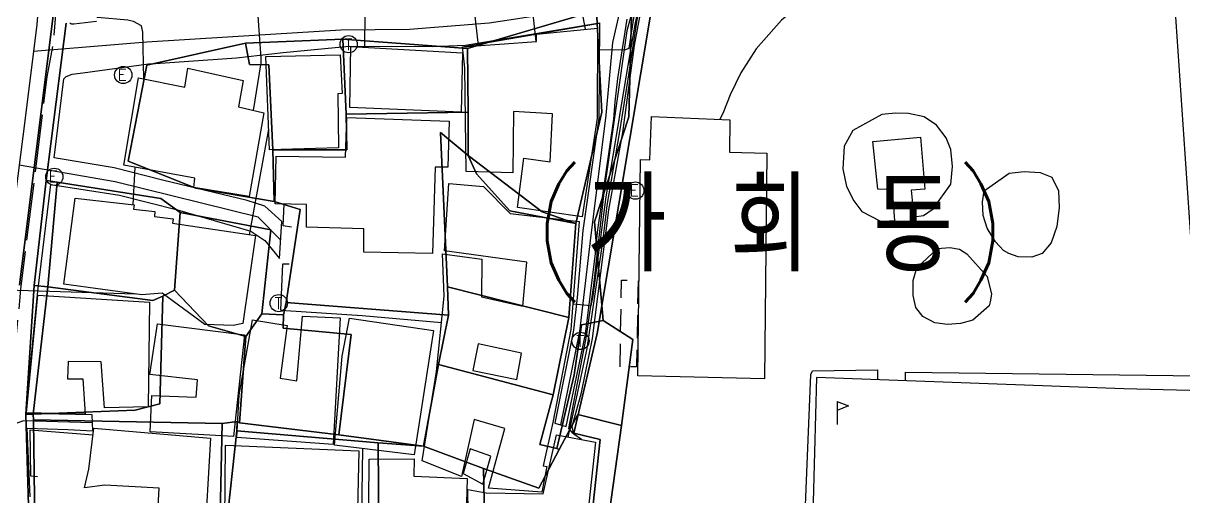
# Model space of a CAD drawing. Header units: feet. Extents: x 197796 to 199821, y 552499 to 555392.
# Drawn here: x 198836.9 to 198938, y 553591.1 to 553632.3 of the extents above; entities that cross this region are included whole.
import ezdxf

# ---------------------------------------------------------------- set-up
doc = ezdxf.new("R2010")
doc.units = ezdxf.units.FT
doc.header["$MEASUREMENT"] = 0
doc.linetypes.add('ANYANG2', pattern=[6, 5, -1])
doc.linetypes.add('ANYANG3', pattern=[3, 2, -1])
for name, color, linetype in [('AAA001', 7, 'CONTINUOUS'), ('AAA004', 7, 'ANYANG3'), ('AAA008', 7, 'CONTINUOUS'), ('AAB114', 7, 'CONTINUOUS'), ('AAC001', 7, 'CONTINUOUS'), ('AD002', 7, 'CONTINUOUS'), ('AD0022', 1, 'CONTINUOUS'), ('ADA085', 1, 'CONTINUOUS'), ('AE001', 1, 'ANYANG2'), ('AZ0202', 7, 'CONTINUOUS'), ('AZ0203', 7, 'CONTINUOUS'), ('AZ080', 1, 'CONTINUOUS'), ('AZ0802', 7, 'CONTINUOUS'), ('CAA001', 7, 'CONTINUOUS'), ('CAA002', 30, 'CONTINUOUS'), ('wipco_지적', 20, 'CONTINUOUS'), ('ZC252', 7, 'CONTINUOUS')]:
    doc.layers.add(name, color=color, linetype=linetype)
doc.styles.add('GHS', font='ROMANS', dxfattribs={"bigfont": 'NGSW.shx'})
doc.styles.add('NGSW', font='ROMANS.shx', dxfattribs={"bigfont": 'NGSW.shx'})

# ---------------------------------------------------------------- blocks, each defined once
blk = doc.blocks.new('AZ0203')
at = {"layer": 'AZ0203'}
blk.add_circle((0, 0), 0.75, dxfattribs=at)
at = {"layer": 'AZ0203', "style": 'GHS'}
blk.add_text('T', height=1, dxfattribs=at).set_placement((-0.36, -0.52))
blk = doc.blocks.new('AZ0202')
at = {"layer": 'AZ0202'}
blk.add_circle((0, 0), 0.75, dxfattribs=at)
at = {"layer": 'AZ0202', "style": 'GHS'}
blk.add_text('E', height=1, dxfattribs=at).set_placement((-0.5, -0.48))
blk = doc.blocks.new('AAB114')
at = {"layer": 'AAB114'}
for points in [[(0, 2), (1, 1.6), (0, 1.2)], [(0, 2), (0, 0)]]:
    blk.add_lwpolyline(points, dxfattribs=at)

msp = doc.modelspace()

# ---------------------------------------------------------------- linework, layer by layer
at = {"layer": 'AAA001', "color": 255, "flags": 128}
for points in [[(198879.94, 553616.23), (198880.5, 553620.53), (198882.78, 553620.19), (198882.98, 553624.39), (198879.58, 553624.59), (198879.54, 553619.24), (198875.47, 553619.35), (198875.37, 553628.38), (198875.14, 553630.22), (198881.6, 553630.68), (198881.61, 553631.31), (198886.91, 553631.84), (198886.88, 553624), (198885.56, 553615.41)], [(198858.35, 553621.26), (198858.04, 553629.36), (198864.5, 553629.52), (198864.67, 553626.15), (198864.3, 553626.13), (198864.35, 553621.42)], [(198865.42, 553630.23), (198875.14, 553629.69), (198875.05, 553624.52), (198865.33, 553624.92)], [(198856.57, 553617.18), (198851.75, 553617.96), (198851.84, 553618.79), (198845.65, 553619.91), (198846.94, 553627.52), (198850.96, 553626.69), (198851.24, 553628.34), (198856.04, 553627.27), (198855.66, 553624.98), (198857.84, 553624.46)], [(198866.55, 553612.35), (198866.55, 553614.37), (198861.56, 553614.51), (198861.57, 553616.48), (198858.83, 553616.55), (198858.93, 553620.71), (198864.95, 553620.61), (198865.09, 553624.07), (198873.99, 553623.74), (198873.88, 553619.74), (198872.76, 553619.74), (198872.54, 553612.22)], [(198875.07, 553592.81), (198871.64, 553594.19), (198872.9, 553601.95), (198873.55, 553608.51), (198873.41, 553612.2), (198876.84, 553611.73), (198876.82, 553608.45), (198880.41, 553607.65), (198880.77, 553611.47), (198873.6, 553612.46), (198873.95, 553618.33), (198876.98, 553618.06), (198879.3, 553615.71), (198885.31, 553615.01), (198884.59, 553605.6), (198883.01, 553597.51), (198882.17, 553593.74), (198882.51, 553593.68), (198882.07, 553591.47), (198877.42, 553591.81), (198878.84, 553597), (198876.17, 553597.78)], [(198856.86, 553606.45), (198859.88, 553605.95), (198859.27, 553601.39), (198860.74, 553601.15), (198861.22, 553606.77), (198864.51, 553606.62), (198863.88, 553595.62), (198855.49, 553596.22), (198855.69, 553599.93)], [(198865.31, 553606.59), (198872.62, 553605.54), (198870.93, 553594.71), (198864, 553595.55), (198864.66, 553603.29)], [(198847.94, 553596.7), (198848.11, 553599.86), (198851.95, 553599.74), (198852.08, 553601.23), (198847.92, 553601.7), (198848.6, 553606.12), (198856.17, 553605.14), (198855.21, 553596.3)], [(198879.88, 553601.26), (198880.3, 553603.55), (198876.52, 553604.38), (198876.05, 553602.05)], [(198848.48, 553587.01), (198848.73, 553591.82), (198844, 553592.08), (198842.24, 553591.84), (198842.62, 553593.46), (198843.05, 553597.02), (198853.21, 553596.16), (198852.65, 553586.64)], [(198875.38, 553582.06), (198875.56, 553584.29), (198875.66, 553589.72), (198875.61, 553591.68), (198877.22, 553591.41), (198882.17, 553591.31), (198883.33, 553596.46), (198886.73, 553595.8), (198885.84, 553587.5), (198880.32, 553587.65), (198880.24, 553585.95), (198882.91, 553585.72), (198883.02, 553587.16), (198885.93, 553586.81), (198885.31, 553581.04), (198881.15, 553581.36), (198881.16, 553582.1), (198876.68, 553582.29)], [(198865.74, 553583.11), (198862.34, 553583.05), (198862.32, 553582.36), (198854.4, 553582.45), (198854.51, 553595.54), (198866.13, 553595.07), (198866, 553589.92), (198859.1, 553589.98), (198859.07, 553588.45), (198862.29, 553588.26), (198862.29, 553587.17), (198865.79, 553587.17)], [(198877.61, 553594.58), (198875.83, 553595.24), (198875.21, 553593.09), (198876.93, 553592.17)], [(198866.95, 553582.8), (198867.03, 553594.33), (198870.93, 553594.37), (198870.92, 553592.84), (198875.56, 553592.66), (198875.43, 553588.36), (198870.9, 553588.38), (198870.86, 553586.63), (198875.49, 553586.51), (198875.43, 553582.93)]]:
    msp.add_lwpolyline(points, close=True, dxfattribs=at)
at = {"layer": 'AAA004', "color": 255, "flags": 128}
msp.add_lwpolyline([(198888.87, 553602.38), (198889, 553609.9), (198890.44, 553609.89), (198890.31, 553602.37)], close=True, dxfattribs=at)
at = {"layer": 'AAA008', "color": 255, "flags": 128}
for points in [[(198932.75, 553639.82), (198936.75, 553640.07), (198939.44, 553600.49), (198957.06, 553600.07), (198953.19, 553659.13), (198939.16, 553658.22), (198939.62, 553651.27), (198932.75, 553650.79), (198914.92, 553649.16), (198915.61, 553638.81)], [(198901.45, 553601.31), (198890.43, 553601.57), (198890.65, 553620.4), (198891.48, 553620.39), (198891.6, 553624.14), (198898.44, 553623.85), (198898.41, 553621.05), (198901.66, 553620.95)], [(198840.43, 553609.55), (198841.41, 553617.05), (198846.55, 553616.45), (198846.49, 553616.09), (198848.35, 553615.87), (198848.33, 553615.46), (198849.95, 553615.25), (198849.91, 553614.86), (198857.14, 553613.78), (198856.03, 553606.14), (198855.17, 553605.96), (198852.72, 553606.06), (198849.01, 553608.79), (198847.22, 553608.62)], [(198842.28, 553598.24), (198837.19, 553598.35), (198838.18, 553608.61), (198847.89, 553607.99), (198847.79, 553598.88), (198843.99, 553598.79), (198843.68, 553602.8), (198840.8, 553602.83), (198840.76, 553601.33), (198842.09, 553601.33)], [(198932.74, 553600.46), (198905.99, 553601.45), (198905.47, 553581.96), (198932.74, 553581.18), (198965.37, 553580.07), (198965.96, 553599.6)]]:
    msp.add_lwpolyline(points, close=True, dxfattribs=at)
at = {"layer": 'AAC001', "color": 255, "flags": 128}
for points in [[(198888.5, 553570.48), (198884.94, 553575.67), (198887.13, 553596.05), (198884.86, 553596.59), (198886.87, 553605.27), (198891.61, 553633.48), (198895.89, 553635.54), (198905.62, 553640.93), (198906.67, 553642.29), (198907.68, 553643.94), (198908.27, 553645.95), (198908.61, 553647.73), (198908.81, 553648.89), (198932.76, 553652.08), (198937.32, 553652.64), (198936.41, 553663.85)], [(198875.14, 553630.22), (198887.07, 553632.26)], [(198860.26, 553614.52), (198859.55, 553614.64), (198859.62, 553616.53)], [(198873.32, 553606.18), (198866.41, 553606.8), (198859.76, 553607.23), (198859.33, 553607.3), (198859.51, 553611.34), (198860.07, 553611.33)], [(198838.14, 553592.8), (198837.57, 553592.84), (198837.5, 553596.88), (198842.98, 553596.46)]]:
    msp.add_lwpolyline(points, dxfattribs=at)
at = {"layer": 'AD002', "color": 255, "flags": 128}
for points in [[(198841.93, 553725.52), (198840.82, 553719.24), (198839.98, 553711.09), (198839.06, 553703.43), (198838.96, 553702.35), (198838.48, 553693.6), (198838.34, 553688.67), (198838.21, 553674.8), (198838.66, 553658.93), (198838.57, 553655.37), (198838.85, 553641.54), (198838.09, 553632.16), (198837.06, 553624.01), (198834.98, 553607.6)], [(198924.26, 553684.43), (198919.65, 553683.97), (198914.13, 553682.94), (198904.96, 553681.54), (198904.82, 553681.14), (198905.95, 553667.16), (198906.08, 553664.42), (198906.94, 553650.17), (198906.98, 553648.54), (198906.89, 553646.79), (198906.57, 553645.57), (198905.63, 553644.22), (198903.78, 553642.38), (198901.76, 553640.99), (198895.1, 553638.24), (198889.25, 553635.18), (198886.96, 553634.1), (198883.59, 553633.2), (198877.47, 553632.26), (198870.53, 553631.73), (198864.55, 553631.66), (198858.42, 553631.29), (198847.65, 553630.63), (198837.79, 553629.81)], [(198888.87, 553647.87), (198889.08, 553645.66), (198888.61, 553642.55), (198889.44, 553637.55), (198889.25, 553635.18), (198888.22, 553630.59), (198887.63, 553624.25), (198886.26, 553613.34), (198885.34, 553605.44), (198883.68, 553597.32)], [(198859.33, 553613.39), (198857.35, 553615.38), (198844.91, 553618.45), (198836.54, 553619.91)], [(198842.92, 553597.5), (198839.91, 553597.58), (198836.93, 553597.66), (198834.13, 553596.69)]]:
    msp.add_lwpolyline(points, dxfattribs=at)
at = {"layer": 'AD0022', "color": 255, "flags": 128}
for points in [[(198837.5, 553591.04), (198837.24, 553597.02), (198840.79, 553596.9), (198842.95, 553596.8), (198842.89, 553598.2), (198837.13, 553598.3), (198838.16, 553608.95), (198839.3, 553618.24), (198845.29, 553617.29), (198850.33, 553616.04), (198856.73, 553614.16), (198857.93, 553613.36), (198859.23, 553611.79), (198859.43, 553615), (198857.94, 553616.35), (198856.4, 553616.85), (198849.04, 553618.61), (198844.83, 553619.67), (198839.59, 553620.55), (198840.44, 553627.42), (198840.63, 553627.63), (198841.15, 553627.84), (198842.1, 553627.96), (198847.82, 553628.74), (198848.42, 553628.75), (198855.48, 553629.24), (198859.55, 553629.71), (198865.27, 553630.27), (198872.5, 553630.23), (198875.4, 553630.36), (198887.07, 553632.3), (198887.02, 553624.01), (198885.62, 553614.22), (198885.14, 553608.41), (198884.81, 553605.55), (198883.18, 553597.46), (198884.17, 553597.18), (198885.86, 553605.21), (198886.73, 553612.24), (198886.91, 553614.08), (198888.32, 553623.92), (198888.45, 553625.42), (198888.68, 553627.46), (198889.48, 553632.63)], [(198843.29, 553632.4), (198841.32, 553632.18), (198841.12, 553632.18), (198841.03, 553632.21), (198840.96, 553632.28)]]:
    msp.add_lwpolyline(points, dxfattribs=at)
at = {"layer": 'ADA085', "color": 255, "flags": 128}
for points in [[(198909.56, 553638.63), (198909.44, 553638.05), (198909.39, 553636.77), (198909.37, 553636.18), (198906.81, 553635.33), (198905.28, 553634.47), (198902.93, 553632.53), (198900.74, 553630.03), (198899.4, 553627.96), (198898.45, 553626.03), (198897.88, 553624.55), (198897.56, 553623.89)], [(198906.13, 553579.15), (198905.71, 553579.17), (198905.26, 553579.21), (198904.86, 553579.31), (198904.61, 553579.6), (198904.6, 553579.66), (198905.5, 553601.7), (198905.64, 553602.01), (198911.3, 553602.11), (198911.29, 553601.25)], [(198913.73, 553601.16), (198913.74, 553601.89), (198939.37, 553601.59)]]:
    msp.add_lwpolyline(points, dxfattribs=at)
for points in [[(198912.79, 553615.1), (198912.59, 553617.81), (198911.32, 553617.82), (198910.89, 553621.97), (198915.05, 553622.36), (198915.42, 553617.82), (198914.22, 553617.73), (198914.45, 553615.41), (198915.31, 553615.52), (198916.13, 553616.1), (198917.69, 553618.25), (198917.82, 553619.81), (198917.69, 553621.28), (198917.26, 553622.28), (198916.43, 553623.39), (198915.37, 553624.13), (198914, 553624.42), (198912.87, 553624.44), (198911.66, 553624.31), (198909.16, 553622.92), (198908.39, 553621.57), (198908.28, 553619.6), (198908.6, 553618.05), (198909.22, 553616.8), (198909.94, 553615.88), (198911.56, 553615.05), (198911.85, 553615.03)], [(198921.57, 553613.24), (198920.85, 553614.44), (198920.5, 553615.52), (198920.44, 553616.72), (198920.59, 553617.69), (198922.76, 553619.22), (198924.06, 553619.37), (198925.45, 553619.27), (198926.47, 553618.87), (198927.07, 553617.69), (198927.12, 553616.22), (198926.92, 553614.58), (198926.43, 553613.15), (198925.62, 553612.22), (198924.74, 553611.9), (198923.53, 553611.94), (198922.73, 553612.23), (198922.26, 553612.48)], [(198919.61, 553606.43), (198918.51, 553606.13), (198917.4, 553606.05), (198916.28, 553606.2), (198915.24, 553606.75), (198914.62, 553607.54), (198914.39, 553608.57), (198914.41, 553609.87), (198914.71, 553610.99), (198916.52, 553612.65), (198917.58, 553612.76), (198918.43, 553612.61), (198919.06, 553612.19), (198920.83, 553610.22), (198921.23, 553608.69), (198921.1, 553608.01), (198921.01, 553607.67)]]:
    msp.add_lwpolyline(points, close=True, dxfattribs=at)
at = {"layer": 'AE001', "color": 255, "flags": 128}
msp.add_lwpolyline([(198847.82, 553720.78), (198846.78, 553721.79), (198846.69, 553721.85), (198846.58, 553721.88), (198846.5, 553721.87), (198843.57, 553720.67), (198843.28, 553720.55), (198843, 553720.39), (198842.86, 553720.24), (198842.73, 553720), (198842.68, 553719.75), (198841.68, 553711.03), (198840.56, 553703.32), (198839.91, 553694.46), (198839.88, 553693.61), (198839.86, 553689.75), (198839.83, 553688.24), (198839.56, 553671.8), (198839.58, 553659.31), (198839.75, 553657.3), (198839.73, 553633.37), (198839.54, 553630.74), (198838.95, 553627.6), (198836.67, 553609.12), (198835.7, 553599.03), (198835.7, 553597.86), (198836, 553591), (198836.01, 553585.78), (198836.14, 553577.37), (198836.13, 553576.27), (198836.09, 553575.04), (198835.49, 553560.52), (198835.35, 553546.17), (198835.29, 553537.85), (198834.39, 553524.88), (198833.49, 553511.71), (198833.74, 553505.75), (198834.58, 553498.59), (198835.22, 553489.21), (198835.64, 553483.75), (198835.83, 553480.03), (198835.58, 553477.18), (198834.49, 553465), (198834.03, 553451.63), (198833.5, 553446.31), (198832.33, 553432.69), (198832, 553430.03), (198831.44, 553419.64), (198830.7, 553409.46), (198830.47, 553404.98), (198829.58, 553383.23)], dxfattribs=at)
at = {"layer": 'AZ080', "color": 255, "flags": 128}
msp.add_lwpolyline([(198908.81, 553648.89), (198908.61, 553647.73), (198908.27, 553645.95), (198907.68, 553643.94), (198906.67, 553642.29), (198905.62, 553640.93), (198895.89, 553635.54), (198891.61, 553633.48), (198886.87, 553605.27), (198884.86, 553596.59), (198887.13, 553596.05)], dxfattribs=at)
at = {"layer": 'AZ080', "color": 255}
msp.add_lwpolyline([(198887.13, 553596.05), (198884.94, 553575.67), (198888.5, 553570.48), (198889.47, 553569.05), (198890.22, 553568.66), (198891.24, 553568.67), (198892.69, 553568.91), (198894.01, 553569.29), (198895.97, 553569.96), (198900.27, 553571.76), (198901.53, 553571.69), (198902.67, 553571.31), (198903.84, 553569.95), (198903.95, 553569.76), (198908.11, 553557.99), (198911.45, 553558.51), (198912.46, 553555.15), (198913.23, 553543.72), (198913.4, 553535.29)], dxfattribs=at)
at = {"layer": 'AZ0802', "color": 255, "flags": 128}
msp.add_lwpolyline([(198908.76, 553649), (198908.18, 553646.61), (198907.63, 553645.31), (198906.81, 553643.85), (198904.57, 553641.56), (198902.61, 553640.21), (198899.94, 553638.86), (198897.56, 553637.8), (198893.17, 553635.89), (198892.09, 553635.3), (198891.05, 553634.62), (198890.23, 553633.77), (198889.77, 553632.76), (198889.47, 553631.6), (198887.45, 553617.54), (198886.55, 553609.46), (198885.91, 553605.04), (198884.37, 553597.01), (198884.75, 553596.57)], dxfattribs=at)
at = {"layer": 'CAA001', "color": 255, "flags": 128}
for points, elevation in [([(198885.51, 553596.04), (198884.86, 553596.52), (198884.69, 553597.17), (198885.53, 553600.14), (198886.48, 553604.84), (198887.91, 553616.04), (198889.11, 553622.77), (198890.12, 553630.34), (198890.63, 553632.96), (198891.56, 553634), (198893.47, 553635.34), (198904.94, 553640.14), (198906.1, 553640.91), (198906.93, 553641.92), (198907.88, 553643.62), (198909.03, 553648.5), (198909.27, 553648.69), (198912.3, 553648.96), (198912.56, 553649.27), (198912.48, 553651.35)], 55), ([(198885.86, 553631.74), (198884.95, 553636.7)], 50), ([(198847.39, 553627.43), (198847.31, 553631.48), (198847.19, 553632.03), (198846.49, 553632.41), (198846, 553632.53), (198843.38, 553632.76), (198842.8, 553633.28), (198842.44, 553634.85), (198842.27, 553635.03), (198835.65, 553635.33), (198835.4, 553635.22), (198834.93, 553634.66), (198834.34, 553632.89), (198833.4, 553627.23), (198833.21, 553626.78), (198832.74, 553626.16), (198832.19, 553623.61)], 45), ([(198846.47, 553616.46), (198846.64, 553619.73)], 45)]:
    msp.add_lwpolyline(points, dxfattribs=dict(at, elevation=elevation))
at = {"layer": 'CAA002', "color": 255, "flags": 128}
for points, elevation in [([(198884.35, 553596.26), (198886.02, 553603.96), (198887.4, 553613.44), (198887.76, 553616.4), (198888.85, 553622.84), (198889.57, 553627.39), (198890.4, 553632.73), (198890.54, 553633.07), (198890.74, 553633.41), (198891.46, 553634.04), (198892.72, 553634.93), (198893.48, 553635.45), (198897.36, 553637.16), (198902.66, 553639.64), (198904.28, 553640.28), (198905.07, 553641.09), (198906.47, 553643.01), (198903.15, 553646.54)], 53), ([(198884.76, 553607.84), (198886.04, 553607.72), (198886.37, 553607.67), (198886.54, 553608.54), (198887.66, 553617.16), (198888.31, 553620.89), (198889.32, 553627.04), (198889.85, 553630.12), (198890.22, 553632.31), (198890.38, 553633.12), (198890.62, 553633.53), (198891.15, 553633.97), (198893.26, 553635.47), (198898.69, 553638.15), (198902.79, 553640.08), (198901.93, 553642.51)], 52), ([(198886.9, 553629.98), (198889.29, 553629.94), (198889.66, 553630.1), (198890.11, 553632.89), (198890.45, 553633.66), (198893.19, 553635.73), (198893.22, 553635.92), (198892.54, 553638.28), (198892.39, 553639.23)], 51), ([(198881.57, 553630.68), (198881.04, 553635.36)], 49), ([(198856.94, 553624.67), (198857.62, 553628.82), (198857.62, 553629.23), (198857.32, 553633.3), (198857.28, 553633.7)], 46), ([(198876.55, 553630.32), (198876.09, 553634.41)], 48), ([(198866.64, 553630.16), (198866.69, 553633.34)], 47), ([(198856.61, 553613.86), (198858.28, 553623.04)], 46), ([(198846.65, 553608.7), (198830.82, 553609.17)], 44), ([(198866.24, 553579.65), (198866.46, 553595.25)], 46)]:
    msp.add_lwpolyline(points, dxfattribs=dict(at, elevation=elevation))
at = {"layer": 'wipco_지적', "color": 20}
for points in [[(198834.87, 553725.42), (198837.48, 553722), (198837.48, 553722), (198840.39, 553722.97), (198841.23, 553720.75), (198839.89, 553705.76), (198838.17, 553693.62), (198837.36, 553691.45), (198836.6, 553678.91), (198837.65, 553671.45), (198837.87, 553660), (198838.65, 553653.49), (198839.74, 553650.13), (198840.19, 553639.9), (198839.51, 553632.94), (198836.58, 553609.48)], [(198886.8, 553581.48), (198888.99, 553597.25), (198890, 553604.74), (198887.39, 553606.4), (198886.64, 553614.98), (198889.65, 553624.13), (198889.91, 553634.02), (198894.21, 553636.95), (198899.06, 553637.24), (198906.9, 553643.67), (198908.72, 553650.5), (198937.11, 553654.05), (198936.83, 553664.47), (198951.97, 553667)], [(198836.58, 553609.48), (198839.51, 553632.94)], [(198886.83, 553633.38), (198875.6, 553630.07), (198864.73, 553630.89), (198856.26, 553630.52), (198847.66, 553628.62), (198846.03, 553620.25), (198851.92, 553617.91), (198858.76, 553616.74), (198861.02, 553616.05), (198859.79, 553607.97), (198859.57, 553606.89), (198857.69, 553606.97), (198858.46, 553614.3), (198850.58, 553615.79), (198848.88, 553617.01), (198839.86, 553618.42), (198838.91, 553618.57), (198840.63, 553632.27)], [(198840.63, 553632.27), (198838.91, 553618.57), (198837.84, 553609.44), (198837.12, 553598.24), (198837.47, 553586.33)]]:
    msp.add_lwpolyline(points, dxfattribs=at)
for points in [[(198886.83, 553633.38), (198889.91, 553634.02), (198889.65, 553624.13), (198886.64, 553614.98), (198887.39, 553606.4), (198885.51, 553606.03), (198884.87, 553601.68), (198883.36, 553595.26), (198881.89, 553595.61), (198883.05, 553599.92), (198884.41, 553606.66), (198885.03, 553614.84), (198887.29, 553624.53), (198886.83, 553633.38)], [(198875.6, 553630.07), (198886.83, 553633.38), (198887.29, 553624.53), (198885.03, 553614.84), (198882.09, 553615.84), (198875.65, 553620.74), (198875.64, 553624.53), (198875.6, 553630.07)], [(198856.59, 553628.66), (198858.28, 553628.63), (198858.64, 553621.24), (198858.76, 553616.74), (198851.92, 553617.91), (198846.03, 553620.25), (198847.66, 553628.62), (198856.26, 553630.52), (198856.59, 553628.66)], [(198856.26, 553630.52), (198864.73, 553630.89), (198865.03, 553624.35), (198865.07, 553621.25), (198858.64, 553621.24), (198858.28, 553628.63), (198856.59, 553628.66), (198856.26, 553630.52)], [(198864.73, 553630.89), (198875.6, 553630.07), (198875.64, 553624.53), (198865.03, 553624.35), (198864.73, 553630.89)], [(198865.03, 553624.35), (198875.64, 553624.53), (198875.65, 553620.74), (198873.24, 553622.76), (198873.85, 553609.33), (198873.93, 553606.86), (198859.79, 553607.97), (198861.02, 553616.05), (198858.76, 553616.74), (198858.64, 553621.24), (198865.07, 553621.25), (198865.03, 553624.35)], [(198885.03, 553614.84), (198884.41, 553606.66), (198873.85, 553609.33), (198873.24, 553622.76), (198875.65, 553620.74), (198876.37, 553619.16), (198879.28, 553615.94), (198885.03, 553614.84)], [(198875.65, 553620.74), (198882.09, 553615.84), (198885.03, 553614.84), (198879.28, 553615.94), (198876.37, 553619.16), (198875.65, 553620.74)], [(198838.91, 553618.57), (198839.86, 553618.42), (198839.04, 553609.33), (198837.84, 553609.44), (198838.91, 553618.57)], [(198839.86, 553618.42), (198848.88, 553617.01), (198850.58, 553615.79), (198850.08, 553609.03), (198849.05, 553608.52), (198848.19, 553608.13), (198839.04, 553609.33), (198839.86, 553618.42)], [(198850.08, 553609.03), (198850.58, 553615.79), (198858.46, 553614.3), (198857.69, 553606.97), (198856.29, 553605.01), (198853.04, 553605.92), (198850.08, 553609.03)], [(198839.04, 553609.33), (198837.76, 553598.24), (198837.6, 553598.23), (198837.12, 553598.24), (198837.84, 553609.44), (198839.04, 553609.33)], [(198839.04, 553609.33), (198848.19, 553608.13), (198849.05, 553608.52), (198848.8, 553599.15), (198846.66, 553598.6), (198837.76, 553598.24), (198839.04, 553609.33)], [(198873.85, 553609.33), (198884.41, 553606.66), (198883.05, 553599.92), (198873.05, 553602.57), (198873.93, 553606.86), (198873.85, 553609.33)], [(198849.05, 553608.52), (198850.08, 553609.03), (198853.04, 553605.92), (198856.29, 553605.01), (198855.74, 553597.49), (198855.52, 553597.61), (198854.22, 553597.44), (198837.78, 553597.75), (198837.76, 553598.24), (198846.66, 553598.6), (198848.8, 553599.15), (198849.05, 553608.52)], [(198859.57, 553606.89), (198859.79, 553607.97), (198873.93, 553606.86), (198873.05, 553602.57), (198871.77, 553595.46), (198864.39, 553596.45), (198865.46, 553605.18), (198859.53, 553605.73), (198859.57, 553606.89)], [(198857.69, 553606.97), (198859.57, 553606.89), (198859.53, 553605.73), (198865.46, 553605.18), (198864.39, 553596.45), (198855.74, 553597.49), (198856.29, 553605.01), (198857.69, 553606.97)], [(198888.99, 553597.25), (198885.2, 553598.21), (198883.56, 553595.16), (198883.36, 553595.26), (198884.87, 553601.68), (198885.51, 553606.03), (198887.39, 553606.4), (198890, 553604.74), (198888.99, 553597.25)], [(198873.05, 553602.57), (198883.05, 553599.92), (198881.89, 553595.61), (198883.36, 553595.26), (198883.56, 553595.16), (198881.79, 553591.81), (198876.97, 553593.51), (198871.77, 553595.46), (198873.05, 553602.57)], [(198837.76, 553598.24), (198837.78, 553597.75), (198837.94, 553586.37), (198838.08, 553577.78), (198837.47, 553586.33), (198837.12, 553598.24), (198837.6, 553598.23), (198837.76, 553598.24)], [(198883.56, 553595.16), (198885.2, 553598.21), (198888.99, 553597.25), (198886.8, 553581.48), (198882.18, 553581.8), (198882.11, 553583.59), (198877.19, 553583.88), (198876.97, 553593.51), (198881.79, 553591.81), (198883.56, 553595.16)], [(198854.22, 553597.44), (198854.01, 553588.17), (198837.94, 553586.37), (198837.78, 553597.75), (198854.22, 553597.44)], [(198855.52, 553597.61), (198855.5, 553596.79), (198854.53, 553588.03), (198854.01, 553588.01), (198854.01, 553588.17), (198854.22, 553597.44), (198855.52, 553597.61)], [(198855.74, 553597.49), (198864.39, 553596.45), (198871.77, 553595.46), (198867.8, 553595.74), (198855.5, 553596.79), (198855.52, 553597.61), (198855.74, 553597.49)], [(198855.5, 553596.79), (198867.8, 553595.74), (198867.91, 553583.68), (198854.87, 553583.43), (198854.53, 553588.03), (198855.5, 553596.79)], [(198867.8, 553595.74), (198871.77, 553595.46), (198876.97, 553593.51), (198877.19, 553583.88), (198867.91, 553583.68), (198867.8, 553595.74)]]:
    msp.add_lwpolyline(points, close=True, dxfattribs=at)

# ---------------------------------------------------------------- block references
at = {"layer": 'AAB114', "color": 255}
msp.add_blockref('AAB114', (198907.78, 553597.36), dxfattribs=at)
at = {"layer": 'AZ0202', "color": 255}
for p in [(198845.61, 553627.76), (198839.61, 553618.9), (198890.2, 553617.7)]:
    msp.add_blockref('AZ0202', p, dxfattribs=at)
at = {"layer": 'AZ0203', "color": 255}
for p in [(198865.24, 553630.44), (198859.15, 553607.91), (198885.43, 553604.62)]:
    msp.add_blockref('AZ0203', p, dxfattribs=at)

# ---------------------------------------------------------------- texts
at = {"layer": 'ZC252', "style": 'NGSW'}
msp.add_text('(가 회 동)', height=8, dxfattribs=at).set_placement((198881.15, 553610.66))

doc.saveas('drawing.dxf')
